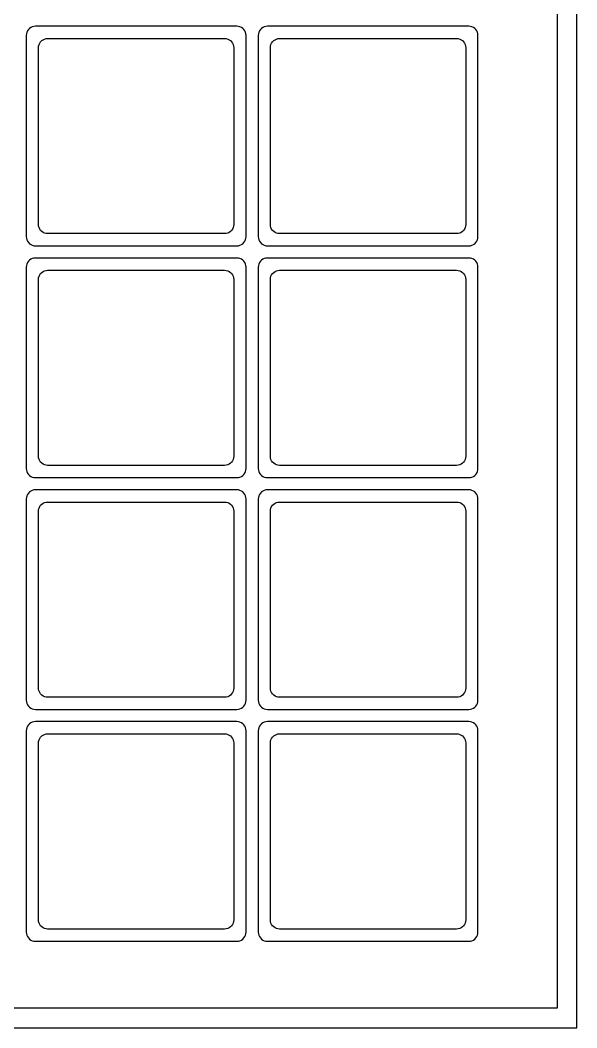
# Model space of a CAD drawing. Header units: metres. Extents: x -7 to 84, y -7 to 172.
# Drawn here: x 38 to 83.6, y -6.6 to 76 of the extents above; entities that cross this region are included whole.
import ezdxf

# ---------------------------------------------------------------- set-up
doc = ezdxf.new("R2010")
doc.units = ezdxf.units.M

msp = doc.modelspace()

# ---------------------------------------------------------------- linework, layer by layer
for p, q in [((83.6, -6.6), (83.6, 171.6)), ((82, 170), (82, -5)), ((38.6755, 75.2321), (38.6005, 75.125)), ((38.7679, 75.3245), (38.6755, 75.2321)), ((38.875, 75.3995), (38.7679, 75.3245)), ((38.9935, 75.4548), (38.875, 75.3995)), ((39.1198, 75.4886), (38.9935, 75.4548)), ((39.25, 75.5), (39.1198, 75.4886)), ((55.75, 75.5), (39.25, 75.5)), ((55.8802, 75.4886), (55.75, 75.5)), ((56.0065, 75.4548), (55.8802, 75.4886)), ((56.125, 75.3995), (56.0065, 75.4548)), ((56.2321, 75.3245), (56.125, 75.3995)), ((56.3245, 75.2321), (56.2321, 75.3245)), ((56.3995, 75.125), (56.3245, 75.2321)), ((57.6755, 75.2321), (57.6005, 75.125)), ((57.7679, 75.3245), (57.6755, 75.2321)), ((57.875, 75.3995), (57.7679, 75.3245)), ((57.9935, 75.4548), (57.875, 75.3995)), ((58.1198, 75.4886), (57.9935, 75.4548)), ((58.25, 75.5), (58.1198, 75.4886)), ((74.75, 75.5), (58.25, 75.5)), ((74.8802, 75.4886), (74.75, 75.5)), ((75.0065, 75.4548), (74.8802, 75.4886)), ((75.125, 75.3995), (75.0065, 75.4548)), ((75.2321, 75.3245), (75.125, 75.3995)), ((75.3245, 75.2321), (75.2321, 75.3245)), ((75.3995, 75.125), (75.3245, 75.2321)), ((38.5114, 74.8802), (38.5, 74.75)), ((38.5, 74.75), (38.5, 58.25)), ((38.5452, 75.0065), (38.5114, 74.8802)), ((38.6005, 75.125), (38.5452, 75.0065)), ((39.7679, 74.3245), (39.875, 74.3995)), ((39.875, 74.3995), (39.9935, 74.4548)), ((39.9935, 74.4548), (40.1198, 74.4886)), ((40.1198, 74.4886), (40.25, 74.5)), ((40.25, 74.5), (54.75, 74.5)), ((54.75, 74.5), (54.8802, 74.4886)), ((54.8802, 74.4886), (55.0065, 74.4548)), ((55.0065, 74.4548), (55.125, 74.3995)), ((55.125, 74.3995), (55.2321, 74.3245)), ((56.4548, 75.0065), (56.3995, 75.125)), ((56.4886, 74.8802), (56.4548, 75.0065)), ((56.5, 74.75), (56.4886, 74.8802)), ((56.5, 58.25), (56.5, 74.75)), ((57.5114, 74.8802), (57.5, 74.75)), ((57.5, 74.75), (57.5, 58.25)), ((57.5452, 75.0065), (57.5114, 74.8802)), ((57.6005, 75.125), (57.5452, 75.0065)), ((58.7679, 74.3245), (58.875, 74.3995)), ((58.875, 74.3995), (58.9935, 74.4548)), ((58.9935, 74.4548), (59.1198, 74.4886)), ((59.1198, 74.4886), (59.25, 74.5)), ((59.25, 74.5), (73.75, 74.5)), ((73.75, 74.5), (73.8802, 74.4886)), ((73.8802, 74.4886), (74.0065, 74.4548)), ((74.0065, 74.4548), (74.125, 74.3995)), ((74.125, 74.3995), (74.2321, 74.3245)), ((75.4548, 75.0065), (75.3995, 75.125)), ((75.4886, 74.8802), (75.4548, 75.0065)), ((75.5, 74.75), (75.4886, 74.8802)), ((75.5, 58.25), (75.5, 74.75)), ((39.5, 73.75), (39.5114, 73.8802)), ((39.5, 59.25), (39.5, 73.75)), ((39.5114, 73.8802), (39.5452, 74.0065)), ((39.5452, 74.0065), (39.6005, 74.125)), ((39.6005, 74.125), (39.6755, 74.2321)), ((39.6755, 74.2321), (39.7679, 74.3245)), ((55.2321, 74.3245), (55.3245, 74.2321)), ((55.3245, 74.2321), (55.3995, 74.125)), ((55.3995, 74.125), (55.4548, 74.0065)), ((55.4548, 74.0065), (55.4886, 73.8802)), ((55.4886, 73.8802), (55.5, 73.75)), ((55.5, 73.75), (55.5, 59.25)), ((58.5, 73.75), (58.5114, 73.8802)), ((58.5, 59.25), (58.5, 73.75)), ((58.5114, 73.8802), (58.5452, 74.0065)), ((58.5452, 74.0065), (58.6005, 74.125)), ((58.6005, 74.125), (58.6755, 74.2321)), ((58.6755, 74.2321), (58.7679, 74.3245)), ((74.2321, 74.3245), (74.3245, 74.2321)), ((74.3245, 74.2321), (74.3995, 74.125)), ((74.3995, 74.125), (74.4548, 74.0065)), ((74.4548, 74.0065), (74.4886, 73.8802)), ((74.4886, 73.8802), (74.5, 73.75)), ((74.5, 73.75), (74.5, 59.25)), ((39.5114, 59.1198), (39.5, 59.25)), ((39.5452, 58.9935), (39.5114, 59.1198)), ((39.6005, 58.875), (39.5452, 58.9935)), ((39.6755, 58.7679), (39.6005, 58.875)), ((39.7679, 58.6755), (39.6755, 58.7679)), ((39.875, 58.6005), (39.7679, 58.6755)), ((55.2321, 58.6755), (55.125, 58.6005)), ((55.3245, 58.7679), (55.2321, 58.6755)), ((55.3995, 58.875), (55.3245, 58.7679)), ((55.4548, 58.9935), (55.3995, 58.875)), ((55.4886, 59.1198), (55.4548, 58.9935)), ((55.5, 59.25), (55.4886, 59.1198)), ((58.5114, 59.1198), (58.5, 59.25)), ((58.5452, 58.9935), (58.5114, 59.1198)), ((58.6005, 58.875), (58.5452, 58.9935)), ((58.6755, 58.7679), (58.6005, 58.875)), ((58.7679, 58.6755), (58.6755, 58.7679)), ((58.875, 58.6005), (58.7679, 58.6755)), ((74.2321, 58.6755), (74.125, 58.6005)), ((74.3245, 58.7679), (74.2321, 58.6755)), ((74.3995, 58.875), (74.3245, 58.7679)), ((74.4548, 58.9935), (74.3995, 58.875)), ((74.4886, 59.1198), (74.4548, 58.9935)), ((74.5, 59.25), (74.4886, 59.1198)), ((38.5, 58.25), (38.5114, 58.1198)), ((38.5114, 58.1198), (38.5452, 57.9935)), ((38.5452, 57.9935), (38.6005, 57.875)), ((38.6005, 57.875), (38.6755, 57.7679)), ((39.9935, 58.5452), (39.875, 58.6005)), ((40.1198, 58.5114), (39.9935, 58.5452)), ((40.25, 58.5), (40.1198, 58.5114)), ((54.75, 58.5), (40.25, 58.5)), ((54.8802, 58.5114), (54.75, 58.5)), ((55.0065, 58.5452), (54.8802, 58.5114)), ((55.125, 58.6005), (55.0065, 58.5452)), ((56.3245, 57.7679), (56.3995, 57.875)), ((56.3995, 57.875), (56.4548, 57.9935)), ((56.4548, 57.9935), (56.4886, 58.1198)), ((56.4886, 58.1198), (56.5, 58.25)), ((57.5, 58.25), (57.5114, 58.1198)), ((57.5114, 58.1198), (57.5452, 57.9935)), ((57.5452, 57.9935), (57.6005, 57.875)), ((57.6005, 57.875), (57.6755, 57.7679)), ((58.9935, 58.5452), (58.875, 58.6005)), ((59.1198, 58.5114), (58.9935, 58.5452)), ((59.25, 58.5), (59.1198, 58.5114)), ((73.75, 58.5), (59.25, 58.5)), ((73.8802, 58.5114), (73.75, 58.5)), ((74.0065, 58.5452), (73.8802, 58.5114)), ((74.125, 58.6005), (74.0065, 58.5452)), ((75.3245, 57.7679), (75.3995, 57.875)), ((75.3995, 57.875), (75.4548, 57.9935)), ((75.4548, 57.9935), (75.4886, 58.1198)), ((75.4886, 58.1198), (75.5, 58.25)), ((38.6755, 57.7679), (38.7679, 57.6755)), ((38.7679, 57.6755), (38.875, 57.6005)), ((38.875, 57.6005), (38.9935, 57.5452)), ((38.9935, 57.5452), (39.1198, 57.5114)), ((39.1198, 57.5114), (39.25, 57.5)), ((39.25, 57.5), (55.75, 57.5)), ((55.75, 57.5), (55.8802, 57.5114)), ((55.8802, 57.5114), (56.0065, 57.5452)), ((56.0065, 57.5452), (56.125, 57.6005)), ((56.125, 57.6005), (56.2321, 57.6755)), ((56.2321, 57.6755), (56.3245, 57.7679)), ((57.6755, 57.7679), (57.7679, 57.6755)), ((57.7679, 57.6755), (57.875, 57.6005)), ((57.875, 57.6005), (57.9935, 57.5452)), ((57.9935, 57.5452), (58.1198, 57.5114)), ((58.1198, 57.5114), (58.25, 57.5)), ((58.25, 57.5), (74.75, 57.5)), ((74.75, 57.5), (74.8802, 57.5114)), ((74.8802, 57.5114), (75.0065, 57.5452)), ((75.0065, 57.5452), (75.125, 57.6005)), ((75.125, 57.6005), (75.2321, 57.6755)), ((75.2321, 57.6755), (75.3245, 57.7679)), ((38.6755, 56.2321), (38.6005, 56.125)), ((38.7679, 56.3245), (38.6755, 56.2321)), ((38.875, 56.3995), (38.7679, 56.3245)), ((38.9935, 56.4548), (38.875, 56.3995)), ((39.1198, 56.4886), (38.9935, 56.4548)), ((39.25, 56.5), (39.1198, 56.4886)), ((55.75, 56.5), (39.25, 56.5)), ((55.8802, 56.4886), (55.75, 56.5)), ((56.0065, 56.4548), (55.8802, 56.4886)), ((56.125, 56.3995), (56.0065, 56.4548)), ((56.2321, 56.3245), (56.125, 56.3995)), ((56.3245, 56.2321), (56.2321, 56.3245)), ((56.3995, 56.125), (56.3245, 56.2321)), ((57.6755, 56.2321), (57.6005, 56.125)), ((57.7679, 56.3245), (57.6755, 56.2321)), ((57.875, 56.3995), (57.7679, 56.3245)), ((57.9935, 56.4548), (57.875, 56.3995)), ((58.1198, 56.4886), (57.9935, 56.4548)), ((58.25, 56.5), (58.1198, 56.4886)), ((74.75, 56.5), (58.25, 56.5)), ((74.8802, 56.4886), (74.75, 56.5)), ((75.0065, 56.4548), (74.8802, 56.4886)), ((75.125, 56.3995), (75.0065, 56.4548)), ((75.2321, 56.3245), (75.125, 56.3995)), ((75.3245, 56.2321), (75.2321, 56.3245)), ((75.3995, 56.125), (75.3245, 56.2321)), ((38.5114, 55.8802), (38.5, 55.75)), ((38.5, 55.75), (38.5, 39.25)), ((38.5452, 56.0065), (38.5114, 55.8802)), ((38.6005, 56.125), (38.5452, 56.0065)), ((39.7679, 55.3245), (39.875, 55.3995)), ((39.875, 55.3995), (39.9935, 55.4548)), ((39.9935, 55.4548), (40.1198, 55.4886)), ((40.1198, 55.4886), (40.25, 55.5)), ((40.25, 55.5), (54.75, 55.5)), ((54.75, 55.5), (54.8802, 55.4886)), ((54.8802, 55.4886), (55.0065, 55.4548)), ((55.0065, 55.4548), (55.125, 55.3995)), ((55.125, 55.3995), (55.2321, 55.3245)), ((56.4548, 56.0065), (56.3995, 56.125)), ((56.4886, 55.8802), (56.4548, 56.0065)), ((56.5, 55.75), (56.4886, 55.8802)), ((56.5, 39.25), (56.5, 55.75)), ((57.5114, 55.8802), (57.5, 55.75)), ((57.5, 55.75), (57.5, 39.25)), ((57.5452, 56.0065), (57.5114, 55.8802)), ((57.6005, 56.125), (57.5452, 56.0065)), ((58.7679, 55.3245), (58.875, 55.3995)), ((58.875, 55.3995), (58.9935, 55.4548)), ((58.9935, 55.4548), (59.1198, 55.4886)), ((59.1198, 55.4886), (59.25, 55.5)), ((59.25, 55.5), (73.75, 55.5)), ((73.75, 55.5), (73.8802, 55.4886)), ((73.8802, 55.4886), (74.0065, 55.4548)), ((74.0065, 55.4548), (74.125, 55.3995)), ((74.125, 55.3995), (74.2321, 55.3245)), ((75.4548, 56.0065), (75.3995, 56.125)), ((75.4886, 55.8802), (75.4548, 56.0065)), ((75.5, 55.75), (75.4886, 55.8802)), ((75.5, 39.25), (75.5, 55.75)), ((39.5, 54.75), (39.5114, 54.8802)), ((39.5, 40.25), (39.5, 54.75)), ((39.5114, 54.8802), (39.5452, 55.0065)), ((39.5452, 55.0065), (39.6005, 55.125)), ((39.6005, 55.125), (39.6755, 55.2321)), ((39.6755, 55.2321), (39.7679, 55.3245)), ((55.2321, 55.3245), (55.3245, 55.2321)), ((55.3245, 55.2321), (55.3995, 55.125)), ((55.3995, 55.125), (55.4548, 55.0065)), ((55.4548, 55.0065), (55.4886, 54.8802)), ((55.4886, 54.8802), (55.5, 54.75)), ((55.5, 54.75), (55.5, 40.25)), ((58.5, 54.75), (58.5114, 54.8802)), ((58.5, 40.25), (58.5, 54.75)), ((58.5114, 54.8802), (58.5452, 55.0065)), ((58.5452, 55.0065), (58.6005, 55.125)), ((58.6005, 55.125), (58.6755, 55.2321)), ((58.6755, 55.2321), (58.7679, 55.3245)), ((74.2321, 55.3245), (74.3245, 55.2321)), ((74.3245, 55.2321), (74.3995, 55.125)), ((74.3995, 55.125), (74.4548, 55.0065)), ((74.4548, 55.0065), (74.4886, 54.8802)), ((74.4886, 54.8802), (74.5, 54.75)), ((74.5, 54.75), (74.5, 40.25)), ((39.5114, 40.1198), (39.5, 40.25)), ((39.5452, 39.9935), (39.5114, 40.1198)), ((39.6005, 39.875), (39.5452, 39.9935)), ((39.6755, 39.7679), (39.6005, 39.875)), ((39.7679, 39.6755), (39.6755, 39.7679)), ((39.875, 39.6005), (39.7679, 39.6755)), ((55.2321, 39.6755), (55.125, 39.6005)), ((55.3245, 39.7679), (55.2321, 39.6755)), ((55.3995, 39.875), (55.3245, 39.7679)), ((55.4548, 39.9935), (55.3995, 39.875)), ((55.4886, 40.1198), (55.4548, 39.9935)), ((55.5, 40.25), (55.4886, 40.1198)), ((58.5114, 40.1198), (58.5, 40.25)), ((58.5452, 39.9935), (58.5114, 40.1198)), ((58.6005, 39.875), (58.5452, 39.9935)), ((58.6755, 39.7679), (58.6005, 39.875)), ((58.7679, 39.6755), (58.6755, 39.7679)), ((58.875, 39.6005), (58.7679, 39.6755)), ((74.2321, 39.6755), (74.125, 39.6005)), ((74.3245, 39.7679), (74.2321, 39.6755)), ((74.3995, 39.875), (74.3245, 39.7679)), ((74.4548, 39.9935), (74.3995, 39.875)), ((74.4886, 40.1198), (74.4548, 39.9935)), ((74.5, 40.25), (74.4886, 40.1198)), ((38.5, 39.25), (38.5114, 39.1198)), ((38.5114, 39.1198), (38.5452, 38.9935)), ((38.5452, 38.9935), (38.6005, 38.875)), ((38.6005, 38.875), (38.6755, 38.7679)), ((39.9935, 39.5452), (39.875, 39.6005)), ((40.1198, 39.5114), (39.9935, 39.5452)), ((40.25, 39.5), (40.1198, 39.5114)), ((54.75, 39.5), (40.25, 39.5)), ((54.8802, 39.5114), (54.75, 39.5)), ((55.0065, 39.5452), (54.8802, 39.5114)), ((55.125, 39.6005), (55.0065, 39.5452)), ((56.3245, 38.7679), (56.3995, 38.875)), ((56.3995, 38.875), (56.4548, 38.9935)), ((56.4548, 38.9935), (56.4886, 39.1198)), ((56.4886, 39.1198), (56.5, 39.25)), ((57.5, 39.25), (57.5114, 39.1198)), ((57.5114, 39.1198), (57.5452, 38.9935)), ((57.5452, 38.9935), (57.6005, 38.875)), ((57.6005, 38.875), (57.6755, 38.7679)), ((58.9935, 39.5452), (58.875, 39.6005)), ((59.1198, 39.5114), (58.9935, 39.5452)), ((59.25, 39.5), (59.1198, 39.5114)), ((73.75, 39.5), (59.25, 39.5)), ((73.8802, 39.5114), (73.75, 39.5)), ((74.0065, 39.5452), (73.8802, 39.5114)), ((74.125, 39.6005), (74.0065, 39.5452)), ((75.3245, 38.7679), (75.3995, 38.875)), ((75.3995, 38.875), (75.4548, 38.9935)), ((75.4548, 38.9935), (75.4886, 39.1198)), ((75.4886, 39.1198), (75.5, 39.25)), ((38.6755, 38.7679), (38.7679, 38.6755)), ((38.7679, 38.6755), (38.875, 38.6005)), ((38.875, 38.6005), (38.9935, 38.5452)), ((38.9935, 38.5452), (39.1198, 38.5114)), ((39.1198, 38.5114), (39.25, 38.5)), ((39.25, 38.5), (55.75, 38.5)), ((55.75, 38.5), (55.8802, 38.5114)), ((55.8802, 38.5114), (56.0065, 38.5452)), ((56.0065, 38.5452), (56.125, 38.6005)), ((56.125, 38.6005), (56.2321, 38.6755)), ((56.2321, 38.6755), (56.3245, 38.7679)), ((57.6755, 38.7679), (57.7679, 38.6755)), ((57.7679, 38.6755), (57.875, 38.6005)), ((57.875, 38.6005), (57.9935, 38.5452)), ((57.9935, 38.5452), (58.1198, 38.5114)), ((58.1198, 38.5114), (58.25, 38.5)), ((58.25, 38.5), (74.75, 38.5)), ((74.75, 38.5), (74.8802, 38.5114)), ((74.8802, 38.5114), (75.0065, 38.5452)), ((75.0065, 38.5452), (75.125, 38.6005)), ((75.125, 38.6005), (75.2321, 38.6755)), ((75.2321, 38.6755), (75.3245, 38.7679)), ((38.6755, 37.2321), (38.6005, 37.125)), ((38.7679, 37.3245), (38.6755, 37.2321)), ((38.875, 37.3995), (38.7679, 37.3245)), ((38.9935, 37.4548), (38.875, 37.3995)), ((39.1198, 37.4886), (38.9935, 37.4548)), ((39.25, 37.5), (39.1198, 37.4886)), ((55.75, 37.5), (39.25, 37.5)), ((55.8802, 37.4886), (55.75, 37.5)), ((56.0065, 37.4548), (55.8802, 37.4886)), ((56.125, 37.3995), (56.0065, 37.4548)), ((56.2321, 37.3245), (56.125, 37.3995)), ((56.3245, 37.2321), (56.2321, 37.3245)), ((56.3995, 37.125), (56.3245, 37.2321)), ((57.6755, 37.2321), (57.6005, 37.125)), ((57.7679, 37.3245), (57.6755, 37.2321)), ((57.875, 37.3995), (57.7679, 37.3245)), ((57.9935, 37.4548), (57.875, 37.3995)), ((58.1198, 37.4886), (57.9935, 37.4548)), ((58.25, 37.5), (58.1198, 37.4886)), ((74.75, 37.5), (58.25, 37.5)), ((74.8802, 37.4886), (74.75, 37.5)), ((75.0065, 37.4548), (74.8802, 37.4886)), ((75.125, 37.3995), (75.0065, 37.4548)), ((75.2321, 37.3245), (75.125, 37.3995)), ((75.3245, 37.2321), (75.2321, 37.3245)), ((75.3995, 37.125), (75.3245, 37.2321)), ((38.5114, 36.8802), (38.5, 36.75)), ((38.5, 36.75), (38.5, 20.25)), ((38.5452, 37.0065), (38.5114, 36.8802)), ((38.6005, 37.125), (38.5452, 37.0065)), ((39.7679, 36.3245), (39.875, 36.3995)), ((39.875, 36.3995), (39.9935, 36.4548)), ((39.9935, 36.4548), (40.1198, 36.4886)), ((40.1198, 36.4886), (40.25, 36.5)), ((40.25, 36.5), (54.75, 36.5)), ((54.75, 36.5), (54.8802, 36.4886)), ((54.8802, 36.4886), (55.0065, 36.4548)), ((55.0065, 36.4548), (55.125, 36.3995)), ((55.125, 36.3995), (55.2321, 36.3245)), ((56.4548, 37.0065), (56.3995, 37.125)), ((56.4886, 36.8802), (56.4548, 37.0065)), ((56.5, 36.75), (56.4886, 36.8802)), ((56.5, 20.25), (56.5, 36.75)), ((57.5114, 36.8802), (57.5, 36.75)), ((57.5, 36.75), (57.5, 20.25)), ((57.5452, 37.0065), (57.5114, 36.8802)), ((57.6005, 37.125), (57.5452, 37.0065)), ((58.7679, 36.3245), (58.875, 36.3995)), ((58.875, 36.3995), (58.9935, 36.4548)), ((58.9935, 36.4548), (59.1198, 36.4886)), ((59.1198, 36.4886), (59.25, 36.5)), ((59.25, 36.5), (73.75, 36.5)), ((73.75, 36.5), (73.8802, 36.4886)), ((73.8802, 36.4886), (74.0065, 36.4548)), ((74.0065, 36.4548), (74.125, 36.3995)), ((74.125, 36.3995), (74.2321, 36.3245)), ((75.4548, 37.0065), (75.3995, 37.125)), ((75.4886, 36.8802), (75.4548, 37.0065)), ((75.5, 36.75), (75.4886, 36.8802)), ((75.5, 20.25), (75.5, 36.75)), ((39.5, 35.75), (39.5114, 35.8802)), ((39.5, 21.25), (39.5, 35.75)), ((39.5114, 35.8802), (39.5452, 36.0065)), ((39.5452, 36.0065), (39.6005, 36.125)), ((39.6005, 36.125), (39.6755, 36.2321)), ((39.6755, 36.2321), (39.7679, 36.3245)), ((55.2321, 36.3245), (55.3245, 36.2321)), ((55.3245, 36.2321), (55.3995, 36.125)), ((55.3995, 36.125), (55.4548, 36.0065)), ((55.4548, 36.0065), (55.4886, 35.8802)), ((55.4886, 35.8802), (55.5, 35.75)), ((55.5, 35.75), (55.5, 21.25)), ((58.5, 35.75), (58.5114, 35.8802)), ((58.5, 21.25), (58.5, 35.75)), ((58.5114, 35.8802), (58.5452, 36.0065)), ((58.5452, 36.0065), (58.6005, 36.125)), ((58.6005, 36.125), (58.6755, 36.2321)), ((58.6755, 36.2321), (58.7679, 36.3245)), ((74.2321, 36.3245), (74.3245, 36.2321)), ((74.3245, 36.2321), (74.3995, 36.125)), ((74.3995, 36.125), (74.4548, 36.0065)), ((74.4548, 36.0065), (74.4886, 35.8802)), ((74.4886, 35.8802), (74.5, 35.75)), ((74.5, 35.75), (74.5, 21.25)), ((39.5114, 21.1198), (39.5, 21.25)), ((39.5452, 20.9935), (39.5114, 21.1198)), ((39.6005, 20.875), (39.5452, 20.9935)), ((39.6755, 20.7679), (39.6005, 20.875)), ((39.7679, 20.6755), (39.6755, 20.7679)), ((39.875, 20.6005), (39.7679, 20.6755)), ((55.2321, 20.6755), (55.125, 20.6005)), ((55.3245, 20.7679), (55.2321, 20.6755)), ((55.3995, 20.875), (55.3245, 20.7679)), ((55.4548, 20.9935), (55.3995, 20.875)), ((55.4886, 21.1198), (55.4548, 20.9935)), ((55.5, 21.25), (55.4886, 21.1198)), ((58.5114, 21.1198), (58.5, 21.25)), ((58.5452, 20.9935), (58.5114, 21.1198)), ((58.6005, 20.875), (58.5452, 20.9935)), ((58.6755, 20.7679), (58.6005, 20.875)), ((58.7679, 20.6755), (58.6755, 20.7679)), ((58.875, 20.6005), (58.7679, 20.6755)), ((74.2321, 20.6755), (74.125, 20.6005)), ((74.3245, 20.7679), (74.2321, 20.6755)), ((74.3995, 20.875), (74.3245, 20.7679)), ((74.4548, 20.9935), (74.3995, 20.875)), ((74.4886, 21.1198), (74.4548, 20.9935)), ((74.5, 21.25), (74.4886, 21.1198)), ((38.5, 20.25), (38.5114, 20.1198)), ((38.5114, 20.1198), (38.5452, 19.9935)), ((38.5452, 19.9935), (38.6005, 19.875)), ((38.6005, 19.875), (38.6755, 19.7679)), ((39.9935, 20.5452), (39.875, 20.6005)), ((40.1198, 20.5114), (39.9935, 20.5452)), ((40.25, 20.5), (40.1198, 20.5114)), ((54.75, 20.5), (40.25, 20.5)), ((54.8802, 20.5114), (54.75, 20.5)), ((55.0065, 20.5452), (54.8802, 20.5114)), ((55.125, 20.6005), (55.0065, 20.5452)), ((56.3245, 19.7679), (56.3995, 19.875)), ((56.3995, 19.875), (56.4548, 19.9935)), ((56.4548, 19.9935), (56.4886, 20.1198)), ((56.4886, 20.1198), (56.5, 20.25)), ((57.5, 20.25), (57.5114, 20.1198)), ((57.5114, 20.1198), (57.5452, 19.9935)), ((57.5452, 19.9935), (57.6005, 19.875)), ((57.6005, 19.875), (57.6755, 19.7679)), ((58.9935, 20.5452), (58.875, 20.6005)), ((59.1198, 20.5114), (58.9935, 20.5452)), ((59.25, 20.5), (59.1198, 20.5114)), ((73.75, 20.5), (59.25, 20.5)), ((73.8802, 20.5114), (73.75, 20.5)), ((74.0065, 20.5452), (73.8802, 20.5114)), ((74.125, 20.6005), (74.0065, 20.5452)), ((75.3245, 19.7679), (75.3995, 19.875)), ((75.3995, 19.875), (75.4548, 19.9935)), ((75.4548, 19.9935), (75.4886, 20.1198)), ((75.4886, 20.1198), (75.5, 20.25)), ((38.6755, 19.7679), (38.7679, 19.6755)), ((38.7679, 19.6755), (38.875, 19.6005)), ((38.875, 19.6005), (38.9935, 19.5452)), ((38.9935, 19.5452), (39.1198, 19.5114)), ((39.1198, 19.5114), (39.25, 19.5)), ((39.25, 19.5), (55.75, 19.5)), ((55.75, 19.5), (55.8802, 19.5114)), ((55.8802, 19.5114), (56.0065, 19.5452)), ((56.0065, 19.5452), (56.125, 19.6005)), ((56.125, 19.6005), (56.2321, 19.6755)), ((56.2321, 19.6755), (56.3245, 19.7679)), ((57.6755, 19.7679), (57.7679, 19.6755)), ((57.7679, 19.6755), (57.875, 19.6005)), ((57.875, 19.6005), (57.9935, 19.5452)), ((57.9935, 19.5452), (58.1198, 19.5114)), ((58.1198, 19.5114), (58.25, 19.5)), ((58.25, 19.5), (74.75, 19.5)), ((74.75, 19.5), (74.8802, 19.5114)), ((74.8802, 19.5114), (75.0065, 19.5452)), ((75.0065, 19.5452), (75.125, 19.6005)), ((75.125, 19.6005), (75.2321, 19.6755)), ((75.2321, 19.6755), (75.3245, 19.7679)), ((38.6755, 18.2321), (38.6005, 18.125)), ((38.7679, 18.3245), (38.6755, 18.2321)), ((38.875, 18.3995), (38.7679, 18.3245)), ((38.9935, 18.4548), (38.875, 18.3995)), ((39.1198, 18.4886), (38.9935, 18.4548)), ((39.25, 18.5), (39.1198, 18.4886)), ((55.75, 18.5), (39.25, 18.5)), ((55.8802, 18.4886), (55.75, 18.5)), ((56.0065, 18.4548), (55.8802, 18.4886)), ((56.125, 18.3995), (56.0065, 18.4548)), ((56.2321, 18.3245), (56.125, 18.3995)), ((56.3245, 18.2321), (56.2321, 18.3245)), ((56.3995, 18.125), (56.3245, 18.2321)), ((57.6755, 18.2321), (57.6005, 18.125)), ((57.7679, 18.3245), (57.6755, 18.2321)), ((57.875, 18.3995), (57.7679, 18.3245)), ((57.9935, 18.4548), (57.875, 18.3995)), ((58.1198, 18.4886), (57.9935, 18.4548)), ((58.25, 18.5), (58.1198, 18.4886)), ((74.75, 18.5), (58.25, 18.5)), ((74.8802, 18.4886), (74.75, 18.5)), ((75.0065, 18.4548), (74.8802, 18.4886)), ((75.125, 18.3995), (75.0065, 18.4548)), ((75.2321, 18.3245), (75.125, 18.3995)), ((75.3245, 18.2321), (75.2321, 18.3245)), ((75.3995, 18.125), (75.3245, 18.2321)), ((38.5114, 17.8802), (38.5, 17.75)), ((38.5, 17.75), (38.5, 1.25)), ((38.5452, 18.0065), (38.5114, 17.8802)), ((38.6005, 18.125), (38.5452, 18.0065)), ((39.7679, 17.3245), (39.875, 17.3995)), ((39.875, 17.3995), (39.9935, 17.4548)), ((39.9935, 17.4548), (40.1198, 17.4886)), ((40.1198, 17.4886), (40.25, 17.5)), ((40.25, 17.5), (54.75, 17.5)), ((54.75, 17.5), (54.8802, 17.4886)), ((54.8802, 17.4886), (55.0065, 17.4548)), ((55.0065, 17.4548), (55.125, 17.3995)), ((55.125, 17.3995), (55.2321, 17.3245)), ((56.4548, 18.0065), (56.3995, 18.125)), ((56.4886, 17.8802), (56.4548, 18.0065)), ((56.5, 17.75), (56.4886, 17.8802)), ((56.5, 1.25), (56.5, 17.75)), ((57.5114, 17.8802), (57.5, 17.75)), ((57.5, 17.75), (57.5, 1.25)), ((57.5452, 18.0065), (57.5114, 17.8802)), ((57.6005, 18.125), (57.5452, 18.0065)), ((58.7679, 17.3245), (58.875, 17.3995)), ((58.875, 17.3995), (58.9935, 17.4548)), ((58.9935, 17.4548), (59.1198, 17.4886)), ((59.1198, 17.4886), (59.25, 17.5)), ((59.25, 17.5), (73.75, 17.5)), ((73.75, 17.5), (73.8802, 17.4886)), ((73.8802, 17.4886), (74.0065, 17.4548)), ((74.0065, 17.4548), (74.125, 17.3995)), ((74.125, 17.3995), (74.2321, 17.3245)), ((75.4548, 18.0065), (75.3995, 18.125)), ((75.4886, 17.8802), (75.4548, 18.0065)), ((75.5, 17.75), (75.4886, 17.8802)), ((75.5, 1.25), (75.5, 17.75)), ((39.5, 16.75), (39.5114, 16.8802)), ((39.5, 2.25), (39.5, 16.75)), ((39.5114, 16.8802), (39.5452, 17.0065)), ((39.5452, 17.0065), (39.6005, 17.125)), ((39.6005, 17.125), (39.6755, 17.2321)), ((39.6755, 17.2321), (39.7679, 17.3245)), ((55.2321, 17.3245), (55.3245, 17.2321)), ((55.3245, 17.2321), (55.3995, 17.125)), ((55.3995, 17.125), (55.4548, 17.0065)), ((55.4548, 17.0065), (55.4886, 16.8802)), ((55.4886, 16.8802), (55.5, 16.75)), ((55.5, 16.75), (55.5, 2.25)), ((58.5, 16.75), (58.5114, 16.8802)), ((58.5, 2.25), (58.5, 16.75)), ((58.5114, 16.8802), (58.5452, 17.0065)), ((58.5452, 17.0065), (58.6005, 17.125)), ((58.6005, 17.125), (58.6755, 17.2321)), ((58.6755, 17.2321), (58.7679, 17.3245)), ((74.2321, 17.3245), (74.3245, 17.2321)), ((74.3245, 17.2321), (74.3995, 17.125)), ((74.3995, 17.125), (74.4548, 17.0065)), ((74.4548, 17.0065), (74.4886, 16.8802)), ((74.4886, 16.8802), (74.5, 16.75)), ((74.5, 16.75), (74.5, 2.25)), ((39.5114, 2.11976), (39.5, 2.25)), ((39.5452, 1.99349), (39.5114, 2.11976)), ((39.6005, 1.875), (39.5452, 1.99349)), ((39.6755, 1.76791), (39.6005, 1.875)), ((39.7679, 1.67547), (39.6755, 1.76791)), ((39.875, 1.60048), (39.7679, 1.67547)), ((55.2321, 1.67547), (55.125, 1.60048)), ((55.3245, 1.76791), (55.2321, 1.67547)), ((55.3995, 1.875), (55.3245, 1.76791)), ((55.4548, 1.99349), (55.3995, 1.875)), ((55.4886, 2.11976), (55.4548, 1.99349)), ((55.5, 2.25), (55.4886, 2.11976)), ((58.5114, 2.11976), (58.5, 2.25)), ((58.5452, 1.99349), (58.5114, 2.11976)), ((58.6005, 1.875), (58.5452, 1.99349)), ((58.6755, 1.76791), (58.6005, 1.875)), ((58.7679, 1.67547), (58.6755, 1.76791)), ((58.875, 1.60048), (58.7679, 1.67547)), ((74.2321, 1.67547), (74.125, 1.60048)), ((74.3245, 1.76791), (74.2321, 1.67547)), ((74.3995, 1.875), (74.3245, 1.76791)), ((74.4548, 1.99349), (74.3995, 1.875)), ((74.4886, 2.11976), (74.4548, 1.99349)), ((74.5, 2.25), (74.4886, 2.11976)), ((38.5, 1.25), (38.5114, 1.11976)), ((38.5114, 1.11976), (38.5452, 0.993485)), ((38.5452, 0.993485), (38.6005, 0.875)), ((38.6005, 0.875), (38.6755, 0.76791)), ((39.9935, 1.54523), (39.875, 1.60048)), ((40.1198, 1.51139), (39.9935, 1.54523)), ((40.25, 1.5), (40.1198, 1.51139)), ((54.75, 1.5), (40.25, 1.5)), ((54.8802, 1.51139), (54.75, 1.5)), ((55.0065, 1.54523), (54.8802, 1.51139)), ((55.125, 1.60048), (55.0065, 1.54523)), ((56.3245, 0.76791), (56.3995, 0.875)), ((56.3995, 0.875), (56.4548, 0.993485)), ((56.4548, 0.993485), (56.4886, 1.11976)), ((56.4886, 1.11976), (56.5, 1.25)), ((57.5, 1.25), (57.5114, 1.11976)), ((57.5114, 1.11976), (57.5452, 0.993485)), ((57.5452, 0.993485), (57.6005, 0.875)), ((57.6005, 0.875), (57.6755, 0.76791)), ((58.9935, 1.54523), (58.875, 1.60048)), ((59.1198, 1.51139), (58.9935, 1.54523)), ((59.25, 1.5), (59.1198, 1.51139)), ((73.75, 1.5), (59.25, 1.5)), ((73.8802, 1.51139), (73.75, 1.5)), ((74.0065, 1.54523), (73.8802, 1.51139)), ((74.125, 1.60048), (74.0065, 1.54523)), ((75.3245, 0.76791), (75.3995, 0.875)), ((75.3995, 0.875), (75.4548, 0.993485)), ((75.4548, 0.993485), (75.4886, 1.11976)), ((75.4886, 1.11976), (75.5, 1.25)), ((38.6755, 0.76791), (38.7679, 0.675467)), ((38.7679, 0.675467), (38.875, 0.600481)), ((38.875, 0.600481), (38.9935, 0.545231)), ((38.9935, 0.545231), (39.1198, 0.511395)), ((39.1198, 0.511395), (39.25, 0.5)), ((39.25, 0.5), (55.75, 0.5)), ((55.75, 0.5), (55.8802, 0.511395)), ((55.8802, 0.511395), (56.0065, 0.545231)), ((56.0065, 0.545231), (56.125, 0.600481)), ((56.125, 0.600481), (56.2321, 0.675467)), ((56.2321, 0.675467), (56.3245, 0.76791)), ((57.6755, 0.76791), (57.7679, 0.675467)), ((57.7679, 0.675467), (57.875, 0.600481)), ((57.875, 0.600481), (57.9935, 0.545231)), ((57.9935, 0.545231), (58.1198, 0.511395)), ((58.1198, 0.511395), (58.25, 0.5)), ((58.25, 0.5), (74.75, 0.5)), ((74.75, 0.5), (74.8802, 0.511395)), ((74.8802, 0.511395), (75.0065, 0.545231)), ((75.0065, 0.545231), (75.125, 0.600481)), ((75.125, 0.600481), (75.2321, 0.675467)), ((75.2321, 0.675467), (75.3245, 0.76791)), ((82, -5), (-5, -5)), ((-6.6, -6.6), (83.6, -6.6))]:
    msp.add_line(p, q)

doc.saveas('drawing.dxf')
